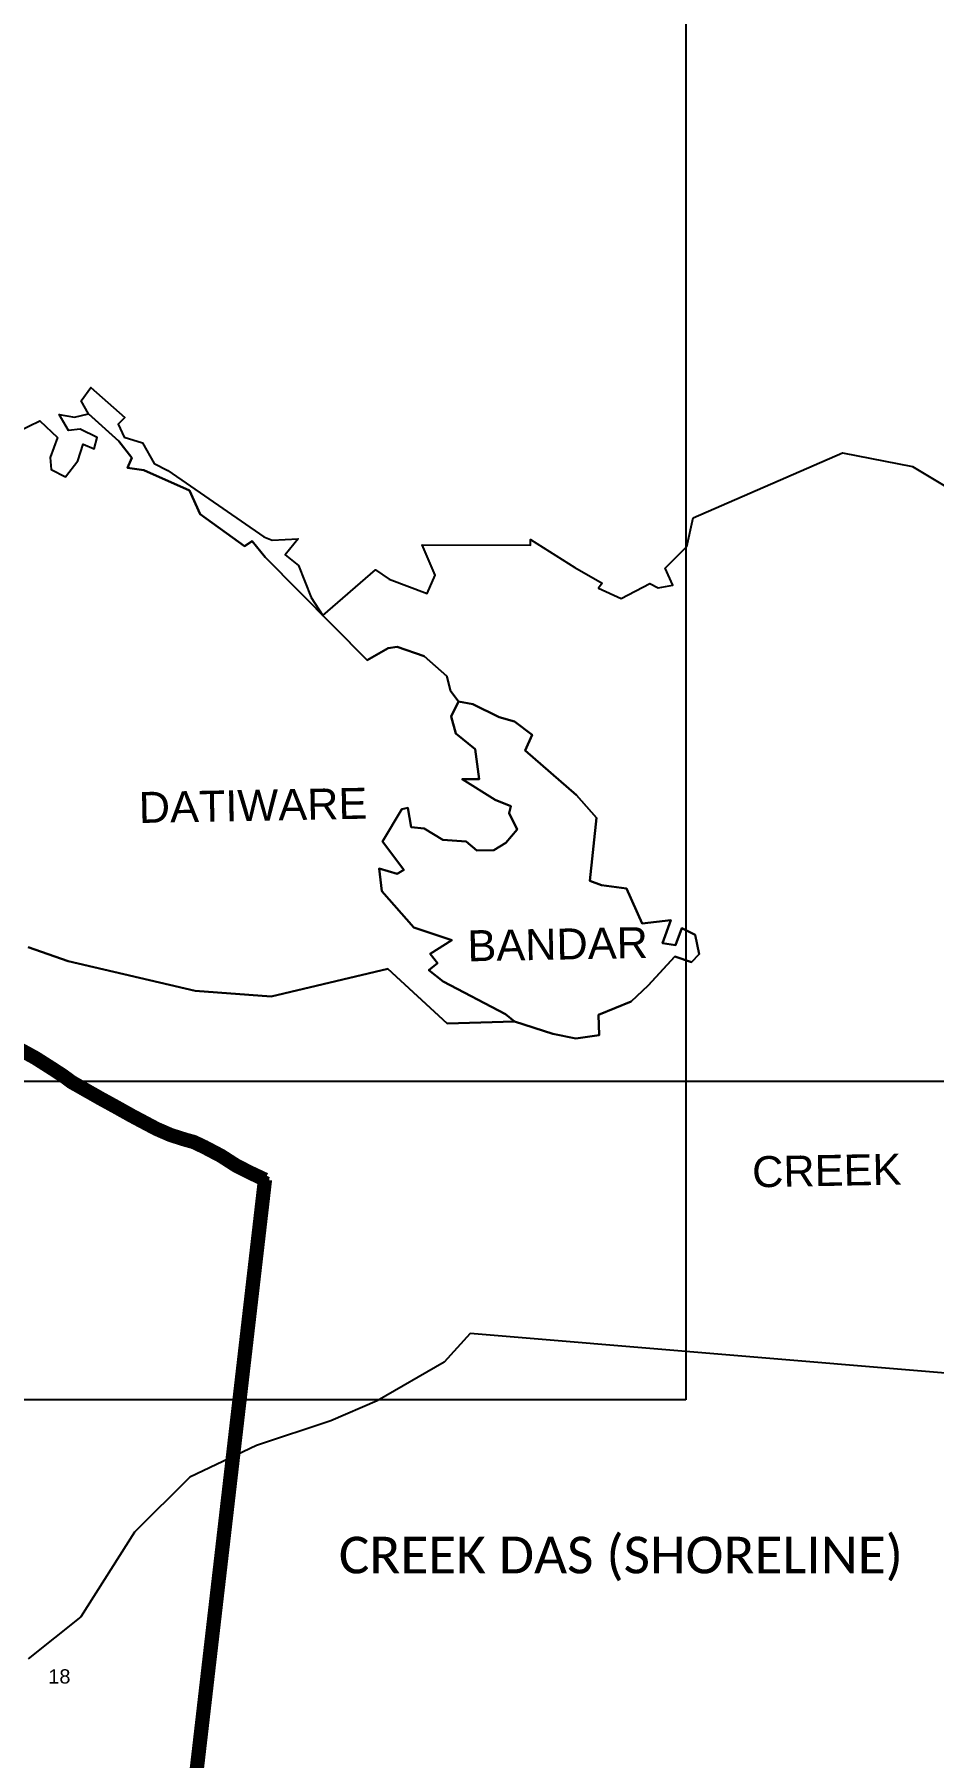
# Model space of a CAD drawing. Header units: metres. Extents: x 0 to 561379, y 0 to 4092696.
# Drawn here: x 264272 to 267425, y 2156234 to 2162280 of the extents above; entities that cross this region are included whole.
import ezdxf

# ---------------------------------------------------------------- set-up
doc = ezdxf.new("R2010")
doc.units = ezdxf.units.M
for name, color, linetype in [('COASTLINE', 5, 'Continuous'), ('NATURALLY PROTECTED', 3, 'Continuous'), ('UNPROTECTED DUE TO CREEK', 150, 'Continuous'), ('VILLAGE BOUNDRY', 32, 'Continuous'), ('VILLAGE NAME', 250, 'Continuous')]:
    doc.layers.add(name, color=color, linetype=linetype)
doc.styles.get("Standard").update_dxf_attribs({"font": 'arial.ttf'})
picture_1 = doc.add_image_def('image2.ecw', size_in_pixel=(420817, 1374870))
picture_2 = doc.add_image_def('image4.ecw', size_in_pixel=(312480, 683618))

msp = doc.modelspace()

# ---------------------------------------------------------------- linework, layer by layer
at = {"layer": 'COASTLINE', "const_width": 30, "flags": 128}
msp.add_lwpolyline([(264218.9233771331, 2158719.323132279), (264275.095864269, 2158688.553912926), (264340.2921322965, 2158647.021344249), (264373.3425066149, 2158625.314141945), (264402.6466646404, 2158603.627641817), (264438.6612736632, 2158583.193658999), (264506.4184971114, 2158544.730645967), (264554.2711784054, 2158518.519258888), (264612.5984469394, 2158485.849021878), (264698.9630125329, 2158440.013386032), (264749.4006827371, 2158418.045369845), (264801.6584800904, 2158401.475062293), (264829.5542477536, 2158393.870602962), (264867.9947165844, 2158375.685042604), (264925.6621540085, 2158345.27642642), (264979.0235794738, 2158310.957022911), (265028.0636688356, 2158285.994576271), (265080.1792963776, 2158261.494514158), (264751.2441113798, 2155417.428341846)], dxfattribs=at)
at = {"layer": 'NATURALLY PROTECTED', "const_width": 50, "flags": 128}
msp.add_lwpolyline([(264218.9233771331, 2158719.323132279), (264275.095864269, 2158688.553912926), (264340.2921322965, 2158647.021344249), (264373.3425066149, 2158625.314141945), (264402.6466646404, 2158603.627641817), (264438.6612736632, 2158583.193658999), (264506.4184971114, 2158544.730645967), (264554.2711784054, 2158518.519258888), (264612.5984469394, 2158485.849021878), (264698.9630125329, 2158440.013386032), (264749.4006827371, 2158418.045369845), (264801.6584800904, 2158401.475062293), (264829.5542477536, 2158393.870602962), (264867.9947165844, 2158375.685042604), (264925.6621540085, 2158345.27642642), (264979.0235794738, 2158310.957022911), (265028.0636688356, 2158285.994576271), (265080.1792963776, 2158261.494514158)], dxfattribs=at)
at = {"layer": 'UNPROTECTED DUE TO CREEK', "const_width": 50, "flags": 128}
msp.add_lwpolyline([(265080.1792963776, 2158261.494514158), (264751.2441113798, 2155417.428341846)], dxfattribs=at)
at = {"layer": 'VILLAGE BOUNDRY'}
for points in [[(264249.2069055783, 2159076.712793035, 0), (264389.7638317156, 2159028.431762049, 0), (264835.2145326685, 2158924.125687272, 0), (265101.8952052834, 2158904.030775264, 0), (265510.5506040336, 2159000.707640606, 0), (265719.0485366185, 2158809.056140052, 0), (265955.2517345073, 2158816.255021132, 0), (266089.3117793381, 2158772.867706044, 0), (266170.6382531782, 2158756.351837715, 0), (266252.3413682157, 2158768.242196942, 0), (266249.7714791721, 2158839.418697112, 0), (266364.3626794891, 2158886.847590117, 0), (266424.4329206256, 2158942.365146288, 0), (266517.5773690336, 2159044.871514839, 0), (266576.4175489192, 2159025.116861726, 0), (266602.90056562, 2159052.660536754, 0), (266588.9972242919, 2159120.246031612, 0), (266541.3977620387, 2159144.466610454, 0), (266519.646554538, 2159084.05153069, 0), (266473.9340649747, 2159091.582403581, 0), (266502.9332987748, 2159172.448698188, 0), (266402.9410202966, 2159160.667865405, 0), (266348.2139567747, 2159283.557230977, 0), (266260.4058793151, 2159294.955851113, 0), (266219.1609835492, 2159310.279076122, 0), (266242.1203555956, 2159530.613099783, 0), (266172.5424415394, 2159610.970957346, 0), (265993.0734433235, 2159767.435238235, 0), (266016.9106558811, 2159821.98545931, 0), (265955.4170236828, 2159868.684520692, 0), (265901.7462337501, 2159884.225074432, 0), (265809.2218106439, 2159929.559254775, 0), (265758.2140995405, 2159939.36466352, 0), (265730.2202653068, 2159976.4365827, 0), (265717.3360145319, 2160028.389553266, 0), (265638.5861336715, 2160098.604697227, 0), (265543.451725523, 2160131.469190772, 0), (265512.4452561778, 2160126.913923126, 0), (265438.5170993954, 2160083.927921013, 0), (265080.8036614689, 2160445.417470647, 0), (265035.5884385607, 2160501.438871841, 0), (265007.9221254317, 2160484.396787958, 0), (264853.3676466679, 2160596.510001105, 0), (264815.9111594086, 2160679.868605605, 0), (264654.9335122944, 2160750.516144828, 0), (264597.7327680593, 2160759.335970627, 0), (264613.107000797, 2160793.863672167, 0), (264567.5469515882, 2160853.073379554, 0), (264461.0778492435, 2160948.536172058, 0), (264435.0655062222, 2160993.94939551, 0), (264469.7823710687, 2161041.63286958, 0), (264589.119669644, 2160935.678173202, 0), (264565.7235337181, 2160912.285768229, 0), (264586.5524008576, 2160866.427060345, 0), (264650.4479705227, 2160846.421530169, 0), (264690.9475687349, 2160774.667187002, 0), (264739.7013084865, 2160749.57208826, 0), (265075.7917464892, 2160516.781225969, 0), (265105.9020686508, 2160505.634172861, 0), (265196.3310013983, 2160509.556518937, 0), (265150.3675462693, 2160453.684673717, 0), (265197.5282754712, 2160416.051011697, 0), (265241.8845753464, 2160304.722217706, 0), (265283.3513125051, 2160241.446731476, 0), (265467.7090302947, 2160400.81319775, 0), (265515.0986931793, 2160368.780637771, 0), (265648.4709527869, 2160318.803418935, 0), (265677.4600479035, 2160382.988040182, 0), (265631.1504003539, 2160489.634655984, 0), (266010.9748811082, 2160487.563491434, 0), (266010.9102105442, 2160508.20143862, 0), (266166.5058261334, 2160409.344255022, 0), (266261.9969937177, 2160354.758274555, 0), (266249.4637124446, 2160336.694570716, 0), (266328.9225389338, 2160300.824893691, 0), (266429.9588534175, 2160353.33524513, 0), (266458.6622749242, 2160338.59481064, 0), (266510.6466883508, 2160347.921677225, 0), (266483.643330598, 2160407.571595069, 0), (266559.780354945, 2160482.942255348, 0), (266581.7201322031, 2160584.162114324, 0), (267104.8918519714, 2160812.393586901, 0), (267350.5762324093, 2160763.357936074, 0), (267637.654884849, 2160592.457859572, 0)], [(264249.2069055783, 2159076.712793035, 0), (264389.7638317156, 2159028.431762049, 0), (264835.2145326685, 2158924.125687272, 0), (265101.8952052834, 2158904.030775264, 0), (265510.5506040336, 2159000.707640606, 0), (265719.0485366185, 2158809.056140052, 0), (265955.2517345073, 2158816.255021132, 0), (266089.3117793381, 2158772.867706044, 0), (266170.6382531782, 2158756.351837715, 0), (266252.3413682157, 2158768.242196942, 0), (266249.7714791721, 2158839.418697112, 0), (266364.3626794891, 2158886.847590117, 0), (266424.4329206256, 2158942.365146288, 0), (266517.5773690336, 2159044.871514839, 0), (266576.4175489192, 2159025.116861726, 0), (266602.90056562, 2159052.660536754, 0), (266588.9972242919, 2159120.246031612, 0), (266541.3977620387, 2159144.466610454, 0), (266519.646554538, 2159084.05153069, 0), (266473.9340649747, 2159091.582403581, 0), (266502.9332987748, 2159172.448698188, 0), (266402.9410202966, 2159160.667865405, 0), (266348.2139567747, 2159283.557230977, 0), (266260.4058793151, 2159294.955851113, 0), (266219.1609835492, 2159310.279076122, 0), (266242.1203555956, 2159530.613099783, 0), (266172.5424415394, 2159610.970957346, 0), (265993.0734433235, 2159767.435238235, 0), (266016.9106558811, 2159821.98545931, 0), (265955.4170236828, 2159868.684520692, 0), (265901.7462337501, 2159884.225074432, 0), (265809.2218106439, 2159929.559254775, 0), (265758.2140995405, 2159939.36466352, 0), (265730.2202653068, 2159976.4365827, 0), (265717.3360145319, 2160028.389553266, 0), (265638.5861336715, 2160098.604697227, 0), (265543.451725523, 2160131.469190772, 0), (265512.4452561778, 2160126.913923126, 0), (265438.5170993954, 2160083.927921013, 0), (265080.8036614689, 2160445.417470647, 0), (265035.5884385607, 2160501.438871841, 0), (265007.9221254317, 2160484.396787958, 0), (264853.3676466679, 2160596.510001105, 0), (264815.9111594086, 2160679.868605605, 0), (264654.9335122944, 2160750.516144828, 0), (264597.7327680593, 2160759.335970627, 0), (264613.107000797, 2160793.863672167, 0), (264567.5469515882, 2160853.073379554, 0), (264461.0778492435, 2160948.536172058, 0), (264435.0655062222, 2160993.94939551, 0), (264469.7823710687, 2161041.63286958, 0), (264589.119669644, 2160935.678173202, 0), (264565.7235337181, 2160912.285768229, 0), (264586.5524008576, 2160866.427060345, 0), (264650.4479705227, 2160846.421530169, 0), (264690.9475687349, 2160774.667187002, 0), (264739.7013084865, 2160749.57208826, 0), (265075.7917464892, 2160516.781225969, 0), (265105.9020686508, 2160505.634172861, 0), (265196.3310013983, 2160509.556518937, 0), (265150.3675462693, 2160453.684673717, 0), (265197.5282754712, 2160416.051011697, 0), (265241.8845753464, 2160304.722217706, 0), (265283.3513125051, 2160241.446731476, 0), (265467.7090302947, 2160400.81319775, 0), (265515.0986931793, 2160368.780637771, 0), (265648.4709527869, 2160318.803418935, 0), (265677.4600479035, 2160382.988040182, 0), (265631.1504003539, 2160489.634655984, 0), (266010.9748811082, 2160487.563491434, 0), (266010.9102105442, 2160508.20143862, 0), (266166.5058261334, 2160409.344255022, 0), (266261.9969937177, 2160354.758274555, 0), (266249.4637124446, 2160336.694570716, 0), (266328.9225389338, 2160300.824893691, 0), (266429.9588534175, 2160353.33524513, 0), (266458.6622749242, 2160338.59481064, 0), (266510.6466883508, 2160347.921677225, 0), (266483.643330598, 2160407.571595069, 0), (266559.780354945, 2160482.942255348, 0), (266581.7201322031, 2160584.162114324, 0), (267104.8918519714, 2160812.393586901, 0), (267350.5762324093, 2160763.357936074, 0), (267637.654884849, 2160592.457859572, 0)], [(264213.5192615416, 2160886.67509183, 0), (264290.1089558013, 2160924.146965925, 0), (264352.1102512872, 2160865.784991584, 0), (264326.8811846857, 2160795.481629771, 0), (264330.3038332321, 2160753.652350185, 0), (264380.3757053792, 2160728.198645238, 0), (264424.4090388716, 2160783.90511241, 0), (264442.083666898, 2160842.787534638, 0), (264480.6964959205, 2160826.067122334, 0), (264491.9458695583, 2160865.255330085, 0), (264431.8636220658, 2160895.074172651, 0), (264391.2255713962, 2160890.319934397, 0), (264357.8791157775, 2160946.846676768, 0), (264411.8844640921, 2160936.999576462, 0), (264461.0778492435, 2160948.536172058, 0), (264567.5469515882, 2160853.073379554, 0), (264613.107000797, 2160793.863672167, 0), (264597.7327680593, 2160759.335970627, 0), (264654.9335122944, 2160750.516144828, 0), (264815.9111594086, 2160679.868605605, 0), (264853.3676466679, 2160596.510001105, 0), (265007.9221254317, 2160484.396787958, 0), (265035.5884385607, 2160501.438871841, 0), (265080.8036614689, 2160445.417470647, 0), (265438.5170993954, 2160083.927921013, 0), (265512.4452561778, 2160126.913923126, 0), (265543.451725523, 2160131.469190772, 0), (265638.5861336715, 2160098.604697227, 0), (265717.3360145319, 2160028.389553266, 0), (265730.2202653068, 2159976.4365827, 0), (265758.2140995405, 2159939.36466352, 0), (265733.1603472794, 2159886.431608305, 0), (265749.3506923073, 2159827.497069024, 0), (265817.3361588522, 2159772.339465043, 0), (265831.2075868606, 2159666.965612988, 0), (265771.1567476269, 2159667.129240512, 0), (265887.0472441432, 2159593.821680116, 0), (265942.382032931, 2159572.350535357, 0), (265935.8725655552, 2159547.338042873, 0), (265964.2649149024, 2159489.873806984, 0), (265925.0758073013, 2159443.867382201, 0), (265882.8404508823, 2159418.050957518, 0), (265822.9592188369, 2159416.463990843, 0), (265785.2450427777, 2159448.581218423, 0), (265703.8861412791, 2159454.023708259, 0), (265638.5922779586, 2159493.561425797, 0), (265592.7136055535, 2159498.276020437, 0), (265581.2719141433, 2159566.068485853, 0), (265559.5088597219, 2159561.333990033, 0), (265492.7165459533, 2159448.207105432, 0), (265567.0090250931, 2159348.490707334, 0), (265543.1064916143, 2159334.167648438, 0), (265480.1559942458, 2159353.578195039, 0), (265490.3962218039, 2159274.202212665, 0), (265602.2206710106, 2159146.809134842, 0), (265735.0842521935, 2159102.411147679, 0), (265659.8922544165, 2159053.971931395, 0), (265685.3207292025, 2159021.134473952, 0), (265654.4238190755, 2158996.121812249, 0), (265704.5392024503, 2158956.842817319, 0), (265923.4564797939, 2158842.22399634, 0), (265955.2517345073, 2158816.255021132, 0), (265719.0485366185, 2158809.056140052, 0), (265510.5506040336, 2159000.707640606, 0), (265101.8952052834, 2158904.030775264, 0), (264835.2145326685, 2158924.125687272, 0), (264389.7638317156, 2159028.431762049, 0), (264249.2069055783, 2159076.712793035, 0)], [(264213.5192615416, 2160886.67509183, 0), (264290.1089558013, 2160924.146965925, 0), (264352.1102512872, 2160865.784991584, 0), (264326.8811846857, 2160795.481629771, 0), (264330.3038332321, 2160753.652350185, 0), (264380.3757053792, 2160728.198645238, 0), (264424.4090388716, 2160783.90511241, 0), (264442.083666898, 2160842.787534638, 0), (264480.6964959205, 2160826.067122334, 0), (264491.9458695583, 2160865.255330085, 0), (264431.8636220658, 2160895.074172651, 0), (264391.2255713962, 2160890.319934397, 0), (264357.8791157775, 2160946.846676768, 0), (264411.8844640921, 2160936.999576462, 0), (264461.0778492435, 2160948.536172058, 0), (264567.5469515882, 2160853.073379554, 0), (264613.107000797, 2160793.863672167, 0), (264597.7327680593, 2160759.335970627, 0), (264654.9335122944, 2160750.516144828, 0), (264815.9111594086, 2160679.868605605, 0), (264853.3676466679, 2160596.510001105, 0), (265007.9221254317, 2160484.396787958, 0), (265035.5884385607, 2160501.438871841, 0), (265080.8036614689, 2160445.417470647, 0), (265438.5170993954, 2160083.927921013, 0), (265512.4452561778, 2160126.913923126, 0), (265543.451725523, 2160131.469190772, 0), (265638.5861336715, 2160098.604697227, 0), (265717.3360145319, 2160028.389553266, 0), (265730.2202653068, 2159976.4365827, 0), (265758.2140995405, 2159939.36466352, 0), (265733.1603472794, 2159886.431608305, 0), (265749.3506923073, 2159827.497069024, 0), (265817.3361588522, 2159772.339465043, 0), (265831.2075868606, 2159666.965612988, 0), (265771.1567476269, 2159667.129240512, 0), (265887.0472441432, 2159593.821680116, 0), (265942.382032931, 2159572.350535357, 0), (265935.8725655552, 2159547.338042873, 0), (265964.2649149024, 2159489.873806984, 0), (265925.0758073013, 2159443.867382201, 0), (265882.8404508823, 2159418.050957518, 0), (265822.9592188369, 2159416.463990843, 0), (265785.2450427777, 2159448.581218423, 0), (265703.8861412791, 2159454.023708259, 0), (265638.5922779586, 2159493.561425797, 0), (265592.7136055535, 2159498.276020437, 0), (265581.2719141433, 2159566.068485853, 0), (265559.5088597219, 2159561.333990033, 0), (265492.7165459533, 2159448.207105432, 0), (265567.0090250931, 2159348.490707334, 0), (265543.1064916143, 2159334.167648438, 0), (265480.1559942458, 2159353.578195039, 0), (265490.3962218039, 2159274.202212665, 0), (265602.2206710106, 2159146.809134842, 0), (265735.0842521935, 2159102.411147679, 0), (265659.8922544165, 2159053.971931395, 0), (265685.3207292025, 2159021.134473952, 0), (265654.4238190755, 2158996.121812249, 0), (265704.5392024503, 2158956.842817319, 0), (265923.4564797939, 2158842.22399634, 0), (265955.2517345073, 2158816.255021132, 0), (265719.0485366185, 2158809.056140052, 0), (265510.5506040336, 2159000.707640606, 0), (265101.8952052834, 2158904.030775264, 0), (264835.2145326685, 2158924.125687272, 0), (264389.7638317156, 2159028.431762049, 0), (264249.2069055783, 2159076.712793035, 0)], [(267508.4657680652, 2157578.848918603, 0), (265800.0407755517, 2157722.149548326, 0), (265709.0099096627, 2157621.34731947, 0), (265473.3350152342, 2157485.834034958, 0), (265311.3916732788, 2157414.82825885, 0), (265050.7647813464, 2157328.449606334, 0), (264816.1373550642, 2157217.237107998, 0), (264623.0127030362, 2157024.457909458, 0), (264434.009101425, 2156726.983268632, 0), (264250.2069631984, 2156580.339394601, 0)], [(267508.4657680652, 2157578.848918603, 0), (265800.0407755517, 2157722.149548326, 0), (265709.0099096627, 2157621.34731947, 0), (265473.3350152342, 2157485.834034958, 0), (265311.3916732788, 2157414.82825885, 0), (265050.7647813464, 2157328.449606334, 0), (264816.1373550642, 2157217.237107998, 0), (264623.0127030362, 2157024.457909458, 0), (264434.009101425, 2156726.983268632, 0), (264250.2069631984, 2156580.339394601, 0)]]:
    msp.add_polyline3d(points, dxfattribs=at)
msp.add_polyline3d([(266602.90056562, 2159052.660536754, 0), (266576.4175489192, 2159025.116861726, 0), (266517.5773690336, 2159044.871514839, 0), (266424.4329206256, 2158942.365146288, 0), (266364.3626794891, 2158886.847590117, 0), (266249.7714791721, 2158839.418697112, 0), (266252.3413682157, 2158768.242196942, 0), (266170.6382531782, 2158756.351837715, 0), (266089.3117793381, 2158772.867706044, 0), (265955.2517345073, 2158816.255021132, 0), (265923.4564797939, 2158842.22399634, 0), (265704.5392024503, 2158956.842817319, 0), (265654.4238190755, 2158996.121812249, 0), (265685.3207292025, 2159021.134473952, 0), (265659.8922544165, 2159053.971931395, 0), (265735.0842521935, 2159102.411147679, 0), (265602.2206710106, 2159146.809134842, 0), (265490.3962218039, 2159274.202212665, 0), (265480.1559942458, 2159353.578195039, 0), (265543.1064916143, 2159334.167648438, 0), (265567.0090250931, 2159348.490707334, 0), (265492.7165459533, 2159448.207105432, 0), (265559.5088597219, 2159561.333990033, 0), (265581.2719141433, 2159566.068485853, 0), (265592.7136055535, 2159498.276020437, 0), (265638.5922779586, 2159493.561425797, 0), (265703.8861412791, 2159454.023708259, 0), (265785.2450427777, 2159448.581218423, 0), (265822.9592188369, 2159416.463990843, 0), (265882.8404508823, 2159418.050957518, 0), (265925.0758073013, 2159443.867382201, 0), (265964.2649149024, 2159489.873806984, 0), (265935.8725655552, 2159547.338042873, 0), (265942.382032931, 2159572.350535357, 0), (265887.0472441432, 2159593.821680116, 0), (265771.1567476269, 2159667.129240512, 0), (265831.2075868606, 2159666.965612988, 0), (265817.3361588522, 2159772.339465043, 0), (265749.3506923073, 2159827.497069024, 0), (265733.1603472794, 2159886.431608305, 0), (265758.2140995405, 2159939.36466352, 0), (265809.2218106439, 2159929.559254775, 0), (265901.7462337501, 2159884.225074432, 0), (265955.4170236828, 2159868.684520692, 0), (266016.9106558811, 2159821.98545931, 0), (265993.0734433235, 2159767.435238235, 0), (266172.5424415394, 2159610.970957346, 0), (266242.1203555956, 2159530.613099783, 0), (266219.1609835492, 2159310.279076122, 0), (266260.4058793151, 2159294.955851113, 0), (266348.2139567747, 2159283.557230977, 0), (266402.9410202966, 2159160.667865405, 0), (266502.9332987748, 2159172.448698188, 0), (266473.9340649747, 2159091.582403581, 0), (266519.646554538, 2159084.05153069, 0), (266541.3977620387, 2159144.466610454, 0), (266588.9972242919, 2159120.246031612, 0)], close=True, dxfattribs=at)
msp.add_polyline3d([(266602.90056562, 2159052.660536754, 0), (266576.4175489192, 2159025.116861726, 0), (266517.5773690336, 2159044.871514839, 0), (266424.4329206256, 2158942.365146288, 0), (266364.3626794891, 2158886.847590117, 0), (266249.7714791721, 2158839.418697112, 0), (266252.3413682157, 2158768.242196942, 0), (266170.6382531782, 2158756.351837715, 0), (266089.3117793381, 2158772.867706044, 0), (265955.2517345073, 2158816.255021132, 0), (265923.4564797939, 2158842.22399634, 0), (265704.5392024503, 2158956.842817319, 0), (265654.4238190755, 2158996.121812249, 0), (265685.3207292025, 2159021.134473952, 0), (265659.8922544165, 2159053.971931395, 0), (265735.0842521935, 2159102.411147679, 0), (265602.2206710106, 2159146.809134842, 0), (265490.3962218039, 2159274.202212665, 0), (265480.1559942458, 2159353.578195039, 0), (265543.1064916143, 2159334.167648438, 0), (265567.0090250931, 2159348.490707334, 0), (265492.7165459533, 2159448.207105432, 0), (265559.5088597219, 2159561.333990033, 0), (265581.2719141433, 2159566.068485853, 0), (265592.7136055535, 2159498.276020437, 0), (265638.5922779586, 2159493.561425797, 0), (265703.8861412791, 2159454.023708259, 0), (265785.2450427777, 2159448.581218423, 0), (265822.9592188369, 2159416.463990843, 0), (265882.8404508823, 2159418.050957518, 0), (265925.0758073013, 2159443.867382201, 0), (265964.2649149024, 2159489.873806984, 0), (265935.8725655552, 2159547.338042873, 0), (265942.382032931, 2159572.350535357, 0), (265887.0472441432, 2159593.821680116, 0), (265771.1567476269, 2159667.129240512, 0), (265831.2075868606, 2159666.965612988, 0), (265817.3361588522, 2159772.339465043, 0), (265749.3506923073, 2159827.497069024, 0), (265733.1603472794, 2159886.431608305, 0), (265758.2140995405, 2159939.36466352, 0), (265809.2218106439, 2159929.559254775, 0), (265901.7462337501, 2159884.225074432, 0), (265955.4170236828, 2159868.684520692, 0), (266016.9106558811, 2159821.98545931, 0), (265993.0734433235, 2159767.435238235, 0), (266172.5424415394, 2159610.970957346, 0), (266242.1203555956, 2159530.613099783, 0), (266219.1609835492, 2159310.279076122, 0), (266260.4058793151, 2159294.955851113, 0), (266348.2139567747, 2159283.557230977, 0), (266402.9410202966, 2159160.667865405, 0), (266502.9332987748, 2159172.448698188, 0), (266473.9340649747, 2159091.582403581, 0), (266519.646554538, 2159084.05153069, 0), (266541.3977620387, 2159144.466610454, 0), (266588.9972242919, 2159120.246031612, 0)], close=True, dxfattribs=at)

# ---------------------------------------------------------------- texts
at = {"layer": 'UNPROTECTED DUE TO CREEK', "insert": (264320.2802033987, 2156543.460334966), "char_height": 50, "attachment_point": 1}
msp.add_mtext_dynamic_manual_height_columns('18', width=70.18295091297477, gutter_width=1, heights=[0], dxfattribs=at)
at = {"layer": 'VILLAGE NAME', "char_height": 108.7483136041808, "attachment_point": 1}
for s, insert, rotation in [('{\\fArial|b0|i0|c0|p34;DATIWARE}', (264636.3711868644, 2159621.588104706), 1.1028329887230697), ('{\\fArial|b0|i0|c0|p34;DATIWARE}', (264636.3711868644, 2159621.588104706), 1.1028329887230697), ('{\\fArial|b0|i0|c0|p34;BANDAR}', (265788.8363794543, 2159136.174305837), 1.10283298872307), ('{\\fArial|b0|i0|c0|p34;BANDAR}', (265788.8363794543, 2159136.174305837), 1.10283298872307), ('{\\fArial|b0|i0|c0|p34;CREEK}', (266787.3253879292, 2158343.000810844), 1.1028329887230697), ('{\\fArial|b0|i0|c0|p34;CREEK}', (266787.3253879292, 2158343.000810844), 1.1028329887230697)]:
    msp.add_mtext_dynamic_manual_height_columns(s, width=726.9294945531301, gutter_width=543.7415680209039, heights=[0], dxfattribs=dict(at, insert=insert, rotation=rotation))
at = {"layer": 'VILLAGE NAME', "insert": (265339.2011124739, 2157008.575172588), "char_height": 128.6465004516829, "attachment_point": 1}
msp.add_mtext_dynamic_manual_height_columns('{\\fCalibri|b0|i0|c0|p34;CREEK DAS (SHORELINE)}', width=2524.335357474052, gutter_width=643.2325022584146, heights=[0], dxfattribs=at)
msp.add_mtext_dynamic_manual_height_columns('{\\fCalibri|b0|i0|c0|p34;CREEK DAS (SHORELINE)}', width=2524.335357474052, gutter_width=643.2325022584146, heights=[0], dxfattribs=at)

# ---------------------------------------------------------------- pictures from other files: only their frames are drawn
image = msp.add_image(picture_1, insert=(253930.92928, 2157489.39263), size_in_units=(12624.510000000013, 41246.10000000009))
image.dxf.flags = 7
image = msp.add_image(picture_2, insert=(262989.82978, 2138098.87735), size_in_units=(9374.400000000025, 20508.540000000034))
image.dxf.flags = 7

doc.saveas('drawing.dxf')
